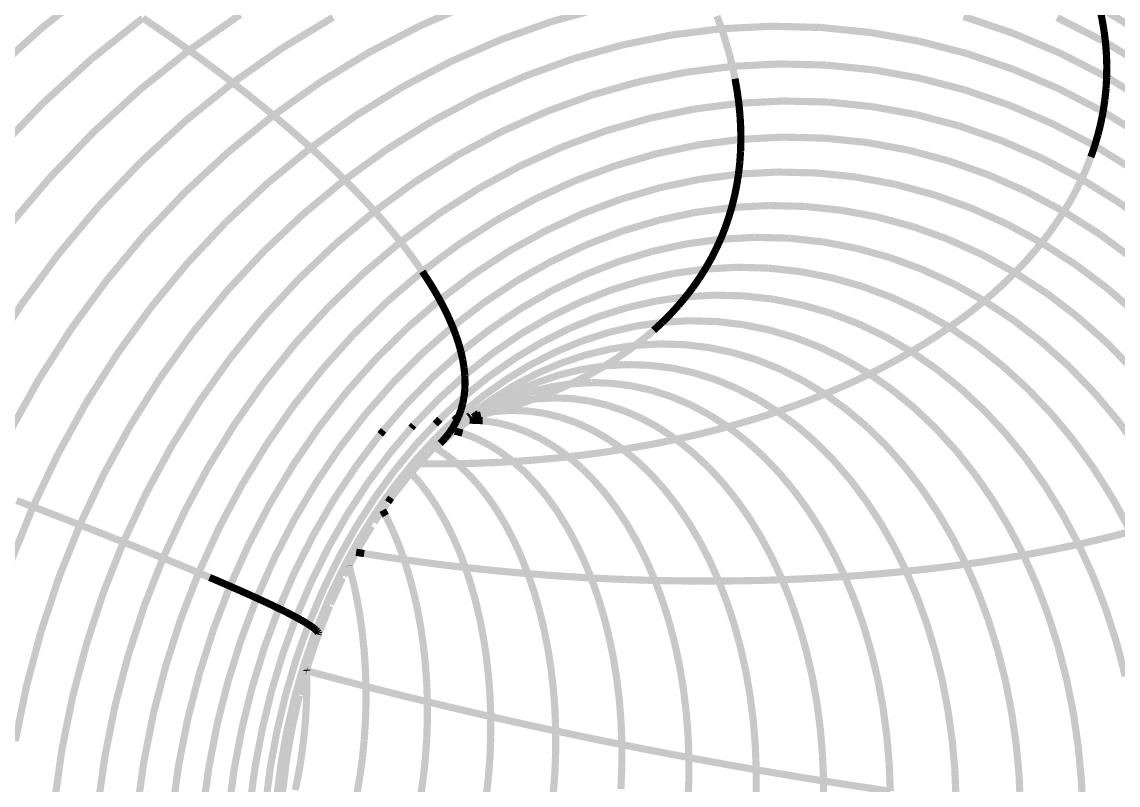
# Model space of a CAD drawing. Extents: x 0 to 350, y 0 to 388.
# Drawn here: x 121 to 244.1, y 210.1 to 295.8 of the extents above; entities that cross this region are included whole.
import ezdxf

# ---------------------------------------------------------------- set-up
doc = ezdxf.new("R2010")
doc.units = 0
doc.layers.get('0').update_dxf_attribs({"linetype": 'CONTINUOUS'})

msp = doc.modelspace()

# ---------------------------------------------------------------- linework, layer by layer
at = {"color": 5, "const_width": 0.8068}
for points in [[(129.101, 299.738), (123.232, 295.097)], [(171.524, 297.844), (165.706, 295.318)], [(145.498, 296.57), (139.758, 292.573)], [(186.189, 297.368), (180.425, 295.774)], [(199.059, 296.409), (199.573, 294.99)], [(242.042, 297.375), (242.322, 296.076)], [(247.492, 294.1), (242.042, 297.375)], [(134.559, 296.186), (128.869, 291.66)], [(134.559, 296.186), (136.323, 294.987)], [(155.92, 296.271), (150.187, 292.801)], [(165.706, 295.318), (160.034, 292.372)], [(180.425, 295.774), (174.749, 293.754)], [(205.164, 295.271), (199.573, 294.99)], [(210.738, 295.132), (205.164, 295.271)], [(232.272, 294.499), (226.759, 296.361)], [(242.708, 293.47), (237.275, 296.238)], [(242.322, 296.076), (242.546, 294.773)], [(123.232, 295.097), (117.649, 290.052)], [(136.323, 294.987), (138.056, 293.781)], [(193.991, 294.288), (188.44, 293.168)], [(199.573, 294.99), (193.991, 294.288)], [(199.573, 294.99), (200.033, 293.575)], [(216.268, 294.572), (210.738, 295.132)], [(221.732, 293.596), (216.268, 294.572)], [(237.643, 292.229), (232.272, 294.499)], [(242.546, 294.773), (242.708, 293.47)], [(138.056, 293.781), (139.758, 292.573)], [(150.187, 292.801), (144.66, 288.924)], [(174.749, 293.754), (169.184, 291.317)], [(188.44, 293.168), (182.948, 291.633)], [(200.033, 293.575), (200.44, 292.166)], [(227.105, 292.213), (221.732, 293.596)], [(242.708, 293.47), (242.813, 292.166)], [(247.944, 290.303), (242.708, 293.47)], [(128.869, 291.66), (123.453, 286.741)], [(139.758, 292.573), (134.258, 288.171)], [(139.758, 292.573), (141.427, 291.358)], [(160.034, 292.372), (154.532, 289.015)], [(182.948, 291.633), (177.54, 289.688)], [(200.44, 292.166), (200.791, 290.765)], [(232.362, 290.424), (227.105, 292.213)], [(242.843, 289.563), (237.643, 292.229)], [(242.813, 292.166), (242.857, 290.864)], [(141.427, 291.358), (143.061, 290.142)], [(169.184, 291.317), (163.761, 288.476)], [(200.791, 290.765), (195.491, 290.09)], [(206.099, 291.036), (200.791, 290.765)], [(200.791, 290.765), (201.088, 289.372)], [(211.391, 290.904), (206.099, 291.036)], [(216.643, 290.369), (211.391, 290.904)], [(221.831, 289.436), (216.643, 290.369)], [(237.482, 288.244), (232.362, 290.424)], [(242.857, 290.864), (242.843, 289.563)], [(143.061, 290.142), (144.66, 288.924)], [(154.532, 289.015), (149.228, 285.265)], [(177.54, 289.688), (172.238, 287.346)], [(190.222, 289.015), (185.009, 287.541)], [(195.491, 290.09), (190.222, 289.015)], [(201.088, 289.372), (201.33, 287.988)], [(226.934, 288.11), (221.831, 289.436)], [(242.843, 289.563), (242.769, 288.264)], [(247.852, 286.511), (242.843, 289.563)], [(134.258, 288.171), (129.024, 283.388)], [(144.66, 288.924), (139.364, 284.656)], [(144.66, 288.924), (146.221, 287.704)], [(163.761, 288.476), (158.499, 285.239)], [(201.33, 287.988), (201.517, 286.615)], [(231.927, 286.398), (226.934, 288.11)], [(242.439, 285.68), (237.482, 288.244)], [(242.769, 288.264), (242.634, 286.97)], [(123.453, 286.741), (118.338, 281.449)], [(146.221, 287.704), (147.745, 286.484)], [(172.238, 287.346), (167.071, 284.612)], [(185.009, 287.541), (179.875, 285.677)], [(201.517, 286.615), (196.505, 285.969)], [(206.538, 286.876), (201.517, 286.615)], [(201.517, 286.615), (201.648, 285.254)], [(211.542, 286.752), (206.538, 286.876)], [(216.509, 286.242), (211.542, 286.752)], [(242.634, 286.97), (242.439, 285.68)], [(147.745, 286.484), (149.228, 285.265)], [(179.875, 285.677), (174.844, 283.429)], [(196.505, 285.969), (191.522, 284.94)], [(221.418, 285.352), (216.509, 286.242)], [(226.245, 284.085), (221.418, 285.352)], [(236.79, 284.309), (231.927, 286.398)], [(242.439, 285.68), (242.186, 284.397)], [(247.217, 282.746), (242.439, 285.68)], [(139.364, 284.656), (134.323, 280.017)], [(149.228, 285.265), (144.144, 281.139)], [(149.228, 285.265), (150.671, 284.048)], [(158.499, 285.239), (153.427, 281.623)], [(167.071, 284.612), (162.059, 281.5)], [(191.522, 284.94), (186.593, 283.53)], [(201.648, 285.254), (201.725, 283.906)], [(230.969, 282.448), (226.245, 284.085)], [(241.5, 281.851), (236.79, 284.309)], [(242.186, 284.397), (241.873, 283.119)], [(129.024, 283.388), (124.08, 278.243)], [(150.671, 284.048), (152.071, 282.834)], [(174.844, 283.429), (169.94, 280.808)], [(186.593, 283.53), (181.74, 281.747)], [(201.725, 283.906), (201.746, 282.571)], [(241.873, 283.119), (241.5, 281.851)], [(153.427, 281.623), (148.566, 277.644)], [(152.071, 282.834), (153.427, 281.623)], [(153.427, 281.623), (154.74, 280.417)], [(181.74, 281.747), (176.984, 279.597)], [(197.025, 281.955), (192.333, 280.972)], [(201.746, 282.571), (197.025, 281.955)], [(201.746, 282.571), (201.712, 281.252)], [(206.474, 282.822), (201.746, 282.571)], [(211.19, 282.703), (206.474, 282.822)], [(215.87, 282.218), (211.19, 282.703)], [(220.494, 281.371), (215.87, 282.218)], [(235.57, 280.451), (230.969, 282.448)], [(241.5, 281.851), (241.069, 280.591)], [(246.039, 279.039), (241.5, 281.851)], [(144.144, 281.139), (139.307, 276.652)], [(154.74, 280.417), (156.006, 279.217)], [(162.059, 281.5), (157.226, 278.023)], [(169.94, 280.808), (165.183, 277.823)], [(192.333, 280.972), (187.69, 279.628)], [(201.712, 281.252), (201.621, 279.949)], [(225.043, 280.163), (220.494, 281.371)], [(240.029, 278.102), (235.57, 280.451)], [(241.069, 280.591), (240.578, 279.341)], [(134.323, 280.017), (129.56, 275.027)], [(156.006, 279.217), (157.226, 278.023)], [(176.984, 279.597), (172.347, 277.092)], [(187.69, 279.628), (183.119, 277.927)], [(201.621, 279.949), (201.476, 278.661)], [(229.496, 278.605), (225.043, 280.163)], [(240.578, 279.341), (240.029, 278.102)], [(124.08, 278.243), (119.45, 272.759)], [(157.226, 278.023), (152.596, 274.197)], [(157.226, 278.023), (158.399, 276.837)], [(183.119, 277.927), (178.641, 275.878)], [(197.047, 278.074), (192.646, 277.14)], [(201.476, 278.661), (197.047, 278.074)], [(201.476, 278.661), (201.276, 277.394)], [(205.913, 278.9), (201.476, 278.661)], [(210.337, 278.788), (205.913, 278.9)], [(214.729, 278.328), (210.337, 278.788)], [(219.068, 277.522), (214.729, 278.328)], [(233.832, 276.701), (229.496, 278.605)], [(240.029, 278.102), (239.422, 276.876)], [(244.325, 275.413), (240.029, 278.102)], [(148.566, 277.644), (143.94, 273.319)], [(158.399, 276.837), (159.523, 275.659)], [(165.183, 277.823), (160.596, 274.49)], [(172.347, 277.092), (167.849, 274.238)], [(192.646, 277.14), (188.291, 275.861)], [(201.276, 277.394), (201.021, 276.144)], [(223.337, 276.375), (219.068, 277.522)], [(238.035, 274.461), (233.832, 276.701)], [(239.422, 276.876), (238.758, 275.661)], [(139.307, 276.652), (134.736, 271.829)], [(159.523, 275.659), (160.596, 274.49)], [(178.641, 275.878), (174.274, 273.488)], [(188.291, 275.861), (184.004, 274.245)], [(201.021, 276.144), (200.711, 274.913)], [(227.517, 274.893), (223.337, 276.375)], [(238.758, 275.661), (238.035, 274.461)], [(129.56, 275.027), (125.1, 269.711)], [(160.596, 274.49), (156.202, 270.823)], [(160.596, 274.49), (161.621, 273.333)], [(167.849, 274.238), (163.514, 271.052)], [(184.004, 274.245), (179.804, 272.296)], [(196.574, 274.356), (192.462, 273.47)], [(200.711, 274.913), (196.574, 274.356)], [(200.711, 274.913), (200.349, 273.704)], [(204.856, 275.139), (200.711, 274.913)], [(208.99, 275.034), (204.856, 275.139)], [(213.094, 274.598), (208.99, 275.034)], [(217.151, 273.834), (213.094, 274.598)], [(231.589, 273.083), (227.517, 274.893)], [(238.035, 274.461), (237.257, 273.276)], [(242.086, 271.898), (238.035, 274.461)], [(248.44, 272.398), (244.325, 275.413)], [(143.94, 273.319), (139.569, 268.668)], [(152.596, 274.197), (148.189, 270.039)], [(161.621, 273.333), (162.594, 272.186)], [(174.274, 273.488), (170.04, 270.769)], [(192.462, 273.47), (188.396, 272.258)], [(200.349, 273.704), (199.931, 272.518)], [(221.142, 272.747), (217.151, 273.834)], [(235.534, 270.954), (231.589, 273.083)], [(237.257, 273.276), (236.423, 272.106)], [(134.736, 271.829), (130.455, 266.689)], [(162.594, 272.186), (163.514, 271.052)], [(179.804, 272.296), (175.709, 270.025)], [(188.396, 272.258), (184.391, 270.725)], [(199.931, 272.518), (199.46, 271.352)], [(225.049, 271.341), (221.142, 272.747)], [(236.423, 272.106), (235.534, 270.954)], [(245.965, 269.021), (242.086, 271.898)], [(156.202, 270.823), (152.02, 266.838)], [(163.514, 271.052), (159.359, 267.546)], [(163.514, 271.052), (164.382, 269.93)], [(170.04, 270.769), (165.957, 267.731)], [(184.391, 270.725), (180.468, 268.877)], [(195.611, 270.826), (191.786, 269.988)], [(199.46, 271.352), (195.611, 270.826)], [(199.46, 271.352), (198.936, 270.213)], [(203.317, 271.566), (199.46, 271.352)], [(207.163, 271.467), (203.317, 271.566)], [(210.983, 271.053), (207.163, 271.467)], [(214.758, 270.331), (210.983, 271.053)], [(228.855, 269.624), (225.049, 271.341)], [(235.534, 270.954), (234.59, 269.819)], [(239.338, 268.515), (235.534, 270.954)], [(125.1, 269.711), (120.96, 264.091)], [(148.189, 270.039), (144.024, 265.569)], [(164.382, 269.93), (165.196, 268.824)], [(175.709, 270.025), (171.738, 267.44)], [(191.786, 269.988), (188.003, 268.843)], [(198.936, 270.213), (198.36, 269.095)], [(218.471, 269.302), (214.758, 270.331)], [(222.11, 267.972), (218.471, 269.302)], [(232.544, 267.604), (228.855, 269.624)], [(234.59, 269.819), (233.594, 268.701)], [(139.569, 268.668), (135.475, 263.712)], [(165.196, 268.824), (165.957, 267.731)], [(180.468, 268.877), (176.644, 266.725)], [(188.003, 268.843), (184.278, 267.393)], [(198.36, 269.095), (197.733, 268.004)], [(201.307, 268.205), (197.733, 268.004)], [(204.87, 268.11), (201.307, 268.205)], [(208.409, 267.72), (204.87, 268.11)], [(233.594, 268.701), (232.544, 267.604)], [(242.981, 265.78), (239.338, 268.515)], [(159.359, 267.546), (155.406, 263.737)], [(165.957, 267.731), (162.046, 264.39)], [(165.957, 267.731), (166.664, 266.654)], [(171.738, 267.44), (167.91, 264.553)], [(184.278, 267.393), (180.629, 265.646)], [(194.167, 267.508), (190.624, 266.718)], [(197.733, 268.004), (194.167, 267.508)], [(197.054, 266.938), (196.325, 265.899)], [(197.733, 268.004), (197.054, 266.938)], [(211.908, 267.038), (208.409, 267.72)], [(215.35, 266.066), (211.908, 267.038)], [(225.653, 266.347), (222.11, 267.972)], [(232.544, 267.604), (231.443, 266.526)], [(236.101, 265.29), (232.544, 267.604)], [(130.455, 266.689), (126.482, 261.255)], [(152.02, 266.838), (148.068, 262.552)], [(166.664, 266.654), (167.314, 265.595)], [(176.644, 266.725), (172.936, 264.273)], [(180.629, 265.646), (177.073, 263.61)], [(187.12, 265.636), (183.671, 264.27)], [(190.624, 266.718), (187.12, 265.636)], [(196.325, 265.899), (195.546, 264.888)], [(218.722, 264.809), (215.35, 266.066)], [(229.088, 264.436), (225.653, 266.347)], [(231.443, 266.526), (230.291, 265.471)], [(246.45, 262.759), (242.981, 265.78)], [(144.024, 265.569), (140.123, 260.805)], [(162.046, 264.39), (158.323, 260.759)], [(167.91, 264.553), (164.241, 261.377)], [(167.314, 265.595), (167.91, 264.553)], [(167.91, 264.553), (168.45, 263.528)], [(192.257, 264.422), (188.988, 263.68)], [(195.546, 264.888), (192.257, 264.422)], [(195.546, 264.888), (194.718, 263.905)], [(198.842, 265.077), (195.546, 264.888)], [(202.131, 264.987), (198.842, 265.077)], [(205.397, 264.619), (202.131, 264.987)], [(208.625, 263.974), (205.397, 264.619)], [(222.008, 263.276), (218.722, 264.809)], [(229.088, 264.436), (227.837, 263.424)], [(230.291, 265.471), (229.088, 264.436)], [(232.399, 262.246), (229.088, 264.436)], [(239.509, 262.695), (236.101, 265.29)], [(120.96, 264.091), (117.162, 258.196)], [(135.475, 263.712), (131.676, 258.476)], [(155.406, 263.737), (151.67, 259.64)], [(168.45, 263.528), (168.934, 262.523)], [(172.936, 264.273), (169.359, 261.538)], [(177.073, 263.61), (173.625, 261.294)], [(183.671, 264.27), (180.292, 262.624)], [(188.988, 263.68), (185.757, 262.662)], [(194.718, 263.905), (193.842, 262.95)], [(211.802, 263.059), (208.625, 263.974)], [(225.192, 261.47), (222.008, 263.276)], [(227.837, 263.424), (226.538, 262.435)], [(148.068, 262.552), (144.365, 257.987)], [(168.934, 262.523), (169.359, 261.538)], [(180.292, 262.624), (176.998, 260.703)], [(185.757, 262.662), (182.576, 261.377)], [(192.918, 262.026), (189.898, 261.589)], [(192.918, 262.026), (191.95, 261.131)], [(193.842, 262.95), (192.918, 262.026)], [(195.947, 262.202), (192.918, 262.026)], [(198.968, 262.115), (195.947, 262.202)], [(201.968, 261.768), (198.968, 262.115)], [(214.915, 261.875), (211.802, 263.059)], [(226.538, 262.435), (225.192, 261.47)], [(235.574, 259.79), (232.399, 262.246)], [(242.752, 259.829), (239.509, 262.695)], [(126.482, 261.255), (122.835, 255.556)], [(140.123, 260.805), (136.503, 255.771)], [(158.323, 260.759), (154.805, 256.855)], [(164.241, 261.377), (160.751, 257.926)], [(169.359, 261.538), (165.935, 258.527)], [(169.359, 261.538), (169.73, 260.572)], [(173.625, 261.294), (170.299, 258.706)], [(176.998, 260.703), (173.805, 258.519)], [(182.576, 261.377), (179.459, 259.828)], [(186.896, 260.892), (183.928, 259.938)], [(189.898, 261.589), (186.896, 260.892)], [(191.95, 261.131), (190.934, 260.267)], [(204.935, 261.163), (201.968, 261.768)], [(207.855, 260.3), (204.935, 261.163)], [(217.946, 260.43), (214.915, 261.875)], [(225.192, 261.47), (223.802, 260.531)], [(228.264, 259.403), (225.192, 261.47)], [(151.67, 259.64), (148.168, 255.276)], [(169.73, 260.572), (170.043, 259.628)], [(170.043, 259.628), (170.299, 258.706)], [(179.459, 259.828), (176.423, 258.021)], [(183.928, 259.938), (181.007, 258.732)], [(190.934, 260.267), (189.875, 259.433)], [(192.644, 259.598), (189.875, 259.433)], [(195.409, 259.515), (192.644, 259.598)], [(198.154, 259.188), (195.409, 259.515)], [(210.716, 259.187), (207.855, 260.3)], [(220.889, 258.728), (217.946, 260.43)], [(222.366, 259.617), (220.889, 258.728)], [(223.802, 260.531), (222.366, 259.617)], [(238.596, 257.077), (235.574, 259.79)], [(245.821, 256.707), (242.752, 259.829)], [(131.676, 258.476), (128.188, 252.98)], [(165.935, 258.527), (162.675, 255.256)], [(170.299, 258.706), (167.115, 255.86)], [(170.299, 258.706), (170.499, 257.808)], [(173.805, 258.519), (170.726, 256.078)], [(181.007, 258.732), (178.146, 257.277)], [(184.365, 258.374), (181.65, 257.479)], [(187.11, 259.026), (184.365, 258.374)], [(189.875, 259.433), (187.11, 259.026)], [(188.771, 258.633), (187.626, 257.863)], [(189.875, 259.433), (188.771, 258.633)], [(200.868, 258.618), (198.154, 259.188)], [(203.542, 257.808), (200.868, 258.618)], [(213.504, 257.827), (210.716, 259.187)], [(220.889, 258.728), (219.367, 257.867)], [(223.723, 256.781), (220.889, 258.728)], [(231.207, 257.084), (228.264, 259.403)], [(144.365, 257.987), (140.928, 253.161)], [(160.751, 257.926), (157.452, 254.215)], [(170.499, 257.808), (170.641, 256.931)], [(176.423, 258.021), (173.478, 255.966)], [(178.146, 257.277), (175.357, 255.582)], [(181.65, 257.479), (178.98, 256.349)], [(186.437, 257.127), (183.919, 256.745)], [(186.437, 257.127), (185.21, 256.423)], [(187.626, 257.863), (186.437, 257.127)], [(188.962, 257.278), (186.437, 257.127)], [(191.48, 257.198), (188.962, 257.278)], [(193.982, 256.891), (191.48, 257.198)], [(206.16, 256.76), (203.542, 257.808)], [(216.207, 256.226), (213.504, 257.827)], [(217.807, 257.033), (216.207, 256.226)], [(219.367, 257.867), (217.807, 257.033)], [(234.01, 254.522), (231.207, 257.084)], [(241.455, 254.121), (238.596, 257.077)], [(136.503, 255.771), (134.156, 252.042)], [(154.805, 256.855), (151.509, 252.696)], [(167.115, 255.86), (164.083, 252.768)], [(170.726, 256.078), (167.776, 253.395)], [(170.641, 256.931), (170.726, 256.078)], [(173.478, 255.966), (170.641, 253.67)], [(170.726, 256.078), (170.754, 255.251)], [(178.98, 256.349), (176.363, 254.987)], [(181.419, 256.136), (178.945, 255.301)], [(183.919, 256.745), (181.419, 256.136)], [(185.21, 256.423), (183.942, 255.753)], [(196.457, 256.354), (193.982, 256.891)], [(198.894, 255.593), (196.457, 256.354)], [(208.712, 255.483), (206.16, 256.76)], [(216.207, 256.226), (214.57, 255.448)], [(218.815, 254.393), (216.207, 256.226)], [(226.442, 254.594), (223.723, 256.781)], [(122.835, 255.556), (119.532, 249.614)], [(148.168, 255.276), (144.92, 250.665)], [(162.675, 255.256), (159.593, 251.739)], [(170.754, 255.251), (170.725, 254.448)], [(175.357, 255.582), (172.653, 253.651)], [(176.363, 254.987), (173.813, 253.398)], [(178.945, 255.301), (176.512, 254.244)], [(180.351, 254.761), (178.081, 254.193)], [(182.637, 255.116), (180.351, 254.761)], [(182.637, 255.116), (181.295, 254.513)], [(183.942, 255.753), (182.637, 255.116)], [(184.929, 255.256), (182.637, 255.116)], [(187.216, 255.18), (184.929, 255.256)], [(189.487, 254.889), (187.216, 255.18)], [(191.735, 254.385), (189.487, 254.889)], [(201.281, 254.61), (198.894, 255.593)], [(203.608, 253.41), (201.281, 254.61)], [(211.187, 253.979), (208.712, 255.483)], [(212.896, 254.698), (211.187, 253.979)], [(214.57, 255.448), (212.896, 254.698)], [(229.031, 252.18), (226.442, 254.594)], [(157.452, 254.215), (154.361, 250.263)], [(167.776, 253.395), (164.969, 250.478)], [(170.641, 253.67), (167.921, 251.145)], [(172.653, 253.651), (170.048, 251.496)], [(170.641, 253.67), (170.499, 252.92)], [(170.725, 254.448), (170.641, 253.67)], [(173.813, 253.398), (171.341, 251.59)], [(175.836, 253.413), (173.629, 252.425)], [(176.512, 254.244), (174.129, 252.969)], [(178.081, 254.193), (175.836, 253.413)], [(178.503, 253.41), (176.434, 253.081)], [(178.503, 253.41), (177.057, 252.911)], [(179.917, 253.945), (178.503, 253.41)], [(180.577, 253.54), (178.503, 253.41)], [(181.295, 254.513), (179.917, 253.945)], [(182.646, 253.467), (180.577, 253.54)], [(184.704, 253.191), (182.646, 253.467)], [(193.948, 253.669), (191.735, 254.385)], [(196.117, 252.747), (193.948, 253.669)], [(205.865, 251.999), (203.608, 253.41)], [(211.187, 253.979), (209.445, 253.289)], [(213.575, 252.257), (211.187, 253.979)], [(221.316, 252.337), (218.815, 254.393)], [(236.663, 251.73), (234.01, 254.522)], [(244.136, 250.935), (241.455, 254.121)], [(128.188, 252.98), (125.028, 247.253)], [(140.928, 253.161), (137.773, 248.098)], [(151.509, 252.696), (148.449, 248.301)], [(164.083, 252.768), (161.616, 249.906)], [(170.301, 252.195), (170.048, 251.496)], [(170.499, 252.92), (170.301, 252.195)], [(173.629, 252.425), (172.087, 251.576)], [(174.129, 252.969), (172.324, 251.813)], [(174.381, 252.552), (172.887, 252.016)], [(175.579, 252.447), (174.068, 252.018)], [(175.941, 252.137), (174.068, 252.018)], [(176.434, 253.081), (174.381, 252.552)], [(177.057, 252.911), (175.579, 252.447)], [(177.81, 252.065), (175.941, 252.137)], [(179.666, 251.806), (177.81, 252.065)], [(186.738, 252.717), (184.704, 253.191)], [(188.742, 252.046), (186.738, 252.717)], [(198.231, 251.622), (196.117, 252.747)], [(207.67, 252.629), (205.865, 251.999)], [(209.445, 253.289), (207.67, 252.629)], [(215.865, 250.325), (213.575, 252.257)], [(223.697, 250.066), (221.316, 252.337)], [(231.482, 249.548), (229.031, 252.18)], [(134.156, 252.042), (133.179, 250.489)], [(159.593, 251.739), (156.708, 247.992)], [(167.921, 251.145), (167.41, 250.603)], [(169.523, 250.999), (167.551, 249.126)], [(171.047, 251.34), (168.959, 249.569)], [(170.048, 251.496), (169.528, 251.001)], [(171.505, 251.255), (169.557, 249.79)], [(170.048, 251.496), (169.74, 250.826)], [(171.156, 251.433), (171.126, 251.408)], [(171.341, 251.59), (171.165, 251.44)], [(172.738, 250.982), (171.268, 251.041)], [(171.807, 251.482), (171.663, 251.375)], [(172.025, 251.622), (171.807, 251.482)], [(172.529, 251.624), (171.961, 251.495)], [(172.28, 251.786), (172.051, 251.638)], [(174.068, 252.018), (172.388, 251.743)], [(174.068, 252.018), (172.529, 251.624)], [(174.413, 250.737), (172.738, 250.982)], [(181.504, 251.36), (179.666, 251.806)], [(183.312, 250.729), (181.504, 251.36)], [(190.705, 251.181), (188.742, 252.046)], [(192.619, 250.124), (190.705, 251.181)], [(200.283, 250.299), (198.231, 251.622)], [(202.171, 250.833), (200.283, 250.299)], [(204.031, 251.401), (202.171, 250.833)], [(205.865, 251.999), (204.031, 251.401)], [(208.044, 250.384), (205.865, 251.999)], [(239.15, 248.721), (236.663, 251.73)], [(246.63, 247.533), (244.136, 250.935)], [(133.179, 250.489), (130.168, 244.982)], [(144.92, 250.665), (141.937, 245.825)], [(154.361, 250.263), (151.492, 246.085)], [(161.607, 249.893), (161.218, 249.443)], [(164.696, 250.155), (162.318, 247.343)], [(164.969, 250.478), (164.699, 250.158)], [(167.403, 250.595), (165.333, 248.401)], [(169.46, 249.706), (167.755, 248.22)], [(169.376, 250.184), (168.959, 249.569)], [(169.74, 250.826), (169.376, 250.184)], [(170.473, 249.585), (169.605, 249.816)], [(176.069, 250.315), (174.413, 250.737)], [(177.701, 249.721), (176.069, 250.315)], [(179.299, 248.955), (177.701, 249.721)], [(185.086, 249.916), (183.312, 250.729)], [(186.815, 248.923), (185.086, 249.916)], [(194.478, 248.883), (192.619, 250.124)], [(198.37, 249.794), (196.435, 249.323)], [(200.283, 250.299), (198.37, 249.794)], [(202.262, 248.783), (200.283, 250.299)], [(210.133, 248.57), (208.044, 250.384)], [(218.047, 248.192), (215.865, 250.325)], [(225.95, 247.589), (223.697, 250.066)], [(161.218, 249.443), (158.535, 245.901)], [(165.333, 248.401), (162.888, 245.451)], [(167.551, 249.126), (165.176, 246.549)], [(168.959, 249.569), (166.677, 247.347)], [(168.487, 248.984), (167.963, 248.427)], [(168.959, 249.569), (168.487, 248.984)], [(171.943, 249.024), (170.473, 249.585)], [(173.385, 248.303), (171.943, 249.024)], [(180.859, 248.024), (179.299, 248.955)], [(188.494, 247.759), (186.815, 248.923)], [(192.501, 248.476), (190.506, 248.1)], [(194.478, 248.883), (192.501, 248.476)], [(196.435, 249.323), (194.478, 248.883)], [(196.271, 247.461), (194.478, 248.883)], [(204.159, 247.084), (202.262, 248.783)], [(212.123, 246.57), (210.133, 248.57)], [(233.78, 246.712), (231.482, 249.548)], [(241.465, 245.507), (239.15, 248.721)], [(125.028, 247.253), (122.213, 241.318)], [(137.773, 248.098), (134.916, 242.822)], [(148.449, 248.301), (145.639, 243.689)], [(156.708, 247.992), (154.027, 244.033)], [(162.318, 247.343), (159.833, 244.002)], [(166.677, 247.347), (164.505, 244.931)], [(168.652, 247.125), (167.447, 247.913)], [(174.792, 247.424), (173.385, 248.303)], [(176.157, 246.393), (174.792, 247.424)], [(182.374, 246.928), (180.859, 248.024)], [(184.427, 247.172), (182.374, 246.928)], [(186.466, 247.449), (184.427, 247.172)], [(188.494, 247.759), (186.466, 247.449)], [(190.506, 248.1), (188.494, 247.759)], [(190.114, 246.425), (188.494, 247.759)], [(197.991, 245.868), (196.271, 247.461)], [(220.111, 245.867), (218.047, 248.192)], [(228.065, 244.922), (225.95, 247.589)], [(151.492, 246.085), (148.857, 241.701)], [(165.176, 246.549), (162.932, 243.778)], [(165.695, 246.149), (165.687, 246.149)], [(167.79, 246.134), (165.695, 246.149)], [(169.886, 246.151), (167.79, 246.134)], [(169.886, 246.151), (168.652, 247.125)], [(171.979, 246.199), (169.886, 246.151)], [(171.076, 245.035), (169.886, 246.151)], [(174.071, 246.279), (171.979, 246.199)], [(176.157, 246.393), (174.071, 246.279)], [(178.237, 246.538), (176.157, 246.393)], [(177.475, 245.212), (176.157, 246.393)], [(180.309, 246.717), (178.237, 246.538)], [(182.374, 246.928), (180.309, 246.717)], [(183.834, 245.675), (182.374, 246.928)], [(191.669, 244.93), (190.114, 246.425)], [(205.969, 245.205), (204.159, 247.084)], [(214.007, 244.387), (212.123, 246.57)], [(235.919, 243.683), (233.78, 246.712)], [(130.168, 244.982), (127.484, 239.279)], [(141.937, 245.825), (139.234, 240.782)], [(158.535, 245.901), (156.043, 242.157)], [(162.888, 245.451), (160.598, 242.307)], [(164.505, 244.931), (162.453, 242.335)], [(165.717, 243.954), (164.736, 245.074)], [(172.22, 243.786), (171.076, 245.035)], [(178.74, 243.889), (177.475, 245.212)], [(185.237, 244.27), (183.834, 245.675)], [(193.15, 243.279), (191.669, 244.93)], [(199.63, 244.107), (197.991, 245.868)], [(207.681, 243.16), (205.969, 245.205)], [(222.049, 243.36), (220.111, 245.867)], [(230.034, 242.072), (228.065, 244.922)], [(243.596, 242.105), (241.465, 245.507)], [(145.639, 243.689), (143.094, 238.882)], [(154.027, 244.033), (151.568, 239.878)], [(159.833, 244.002), (157.526, 240.472)], [(162.932, 243.778), (160.828, 240.826)], [(166.707, 242.645), (165.717, 243.954)], [(173.31, 242.407), (172.22, 243.786)], [(179.947, 242.43), (178.74, 243.889)], [(186.574, 242.719), (185.237, 244.27)], [(201.182, 242.19), (199.63, 244.107)], [(215.776, 242.036), (214.007, 244.387)], [(237.889, 240.476), (235.919, 243.683)], [(134.916, 242.822), (132.366, 237.353)], [(160.598, 242.307), (158.47, 238.985)], [(162.453, 242.335), (162.099, 241.824)], [(167.644, 241.221), (166.707, 242.645)], [(174.342, 240.905), (173.31, 242.407)], [(181.089, 240.838), (179.947, 242.43)], [(187.84, 241.028), (186.574, 242.719)], [(194.553, 241.479), (193.15, 243.279)], [(209.291, 240.955), (207.681, 243.16)], [(223.853, 240.683), (222.049, 243.36)], [(122.213, 241.318), (119.751, 235.206)], [(120.374, 242.022), (122.213, 241.318)], [(122.213, 241.318), (124.011, 240.626)], [(148.857, 241.701), (146.47, 237.133)], [(156.043, 242.157), (153.756, 238.23)], [(162.02, 241.711), (160.53, 239.568)], [(168.526, 239.686), (167.644, 241.221)], [(189.031, 239.208), (187.84, 241.028)], [(195.872, 239.54), (194.553, 241.479)], [(202.64, 240.123), (201.182, 242.19)], [(217.423, 239.524), (215.776, 242.036)], [(231.847, 239.054), (230.034, 242.072)], [(245.535, 238.528), (243.596, 242.105)], [(124.011, 240.626), (125.768, 239.947)], [(125.768, 239.947), (127.484, 239.279)], [(139.234, 240.782), (136.824, 235.556)], [(151.568, 239.878), (149.338, 235.547)], [(157.526, 240.472), (155.408, 236.768)], [(160.828, 240.826), (158.877, 237.706)], [(161.838, 240.32), (161.505, 240.925)], [(162.589, 238.759), (161.838, 240.32)], [(175.314, 239.285), (174.342, 240.905)], [(182.164, 239.124), (181.089, 240.838)], [(203.998, 237.915), (202.64, 240.123)], [(210.788, 238.601), (209.291, 240.955)], [(225.515, 237.848), (223.853, 240.683)], [(239.681, 237.104), (237.889, 240.476)], [(127.484, 239.279), (125.138, 233.402)], [(127.484, 239.279), (129.157, 238.624)], [(129.157, 238.624), (130.784, 237.982)], [(143.094, 238.882), (140.825, 233.901)], [(158.47, 238.985), (156.518, 235.499)], [(160.273, 239.143), (158.746, 236.642)], [(163.282, 237.107), (162.589, 238.759)], [(169.347, 238.048), (168.526, 239.686)], [(176.22, 237.557), (175.314, 239.285)], [(183.165, 237.294), (182.164, 239.124)], [(190.139, 237.264), (189.031, 239.208)], [(197.099, 237.469), (195.872, 239.54)], [(212.168, 236.106), (210.788, 238.601)], [(218.94, 236.864), (217.423, 239.524)], [(233.498, 235.882), (231.847, 239.054)], [(245.535, 238.528), (243.623, 238.031)], [(132.366, 237.353), (130.138, 231.721)], [(130.784, 237.982), (132.366, 237.353)], [(132.366, 237.353), (133.901, 236.74)], [(153.756, 238.23), (151.682, 234.135)], [(158.877, 237.706), (157.084, 234.432)], [(170.105, 236.314), (169.347, 238.048)], [(177.055, 235.729), (176.22, 237.557)], [(184.088, 235.356), (183.165, 237.294)], [(198.232, 235.277), (197.099, 237.469)], [(205.249, 235.577), (203.998, 237.915)], [(227.028, 234.867), (225.515, 237.848)], [(241.672, 237.556), (239.681, 237.104)], [(243.623, 238.031), (241.672, 237.556)], [(133.901, 236.74), (135.387, 236.141)], [(135.387, 236.141), (136.824, 235.556)], [(146.47, 237.133), (144.34, 232.399)], [(155.408, 236.768), (153.487, 232.905)], [(158.578, 236.327), (157.107, 233.572)], [(159.421, 236.057), (158.519, 236.208)], [(161.658, 235.702), (159.421, 236.057)], [(163.914, 235.369), (163.282, 237.107)], [(170.797, 234.491), (170.105, 236.314)], [(191.161, 235.205), (190.139, 237.264)], [(213.425, 233.485), (212.168, 236.106)], [(220.321, 234.068), (218.94, 236.864)], [(235.592, 236.266), (233.498, 235.882)], [(237.654, 236.673), (235.592, 236.266)], [(239.681, 237.104), (237.654, 236.673)], [(241.289, 233.582), (239.681, 237.104)], [(136.824, 235.556), (134.716, 230.174)], [(136.824, 235.556), (138.209, 234.988)], [(138.209, 234.988), (139.543, 234.437)], [(149.338, 235.547), (147.35, 231.06)], [(156.518, 235.499), (154.748, 231.865)], [(163.914, 235.369), (161.658, 235.702)], [(166.19, 235.056), (163.914, 235.369)], [(164.483, 233.555), (163.914, 235.369)], [(168.486, 234.763), (166.19, 235.056)], [(177.815, 233.806), (177.055, 235.729)], [(184.93, 233.32), (184.088, 235.356)], [(192.095, 233.04), (191.161, 235.205)], [(199.263, 232.973), (198.232, 235.277)], [(206.39, 233.12), (205.249, 235.577)], [(227.028, 234.867), (224.816, 234.578)], [(229.213, 235.181), (227.028, 234.867)], [(228.385, 231.756), (227.028, 234.867)], [(231.37, 235.52), (229.213, 235.181)], [(233.498, 235.882), (231.37, 235.52)], [(234.978, 232.567), (233.498, 235.882)], [(140.825, 233.901), (138.839, 228.771)], [(139.543, 234.437), (140.825, 233.901)], [(140.825, 233.901), (142.051, 233.383)], [(151.682, 234.135), (149.831, 229.893)], [(157.084, 234.432), (155.459, 231.018)], [(157.733, 234.691), (157.728, 234.713)], [(158.199, 232.886), (157.733, 234.691)], [(170.797, 234.491), (168.486, 234.763)], [(173.123, 234.242), (170.797, 234.491)], [(171.418, 232.588), (170.797, 234.491)], [(175.463, 234.013), (173.123, 234.242)], [(177.815, 233.806), (175.463, 234.013)], [(180.178, 233.621), (177.815, 233.806)], [(178.5, 231.798), (177.815, 233.806)], [(182.55, 233.459), (180.178, 233.621)], [(215.742, 233.655), (213.425, 233.485)], [(218.041, 233.849), (215.742, 233.655)], [(220.321, 234.068), (218.041, 233.849)], [(222.58, 234.311), (220.321, 234.068)], [(221.561, 231.148), (220.321, 234.068)], [(224.816, 234.578), (222.58, 234.311)], [(125.138, 233.402), (123.14, 227.382)], [(142.051, 233.383), (143.224, 232.883)], [(144.34, 232.399), (142.478, 227.522)], [(143.224, 232.883), (144.34, 232.399)], [(144.34, 232.399), (145.401, 231.935)], [(153.487, 232.905), (151.775, 228.903)], [(156.997, 233.332), (155.623, 230.372)], [(158.601, 231.023), (158.199, 232.886)], [(164.987, 231.673), (164.483, 233.555)], [(171.968, 230.613), (171.418, 232.588)], [(184.93, 233.32), (182.55, 233.459)], [(187.314, 233.204), (184.93, 233.32)], [(185.686, 231.194), (184.93, 233.32)], [(189.703, 233.11), (187.314, 233.204)], [(192.095, 233.04), (189.703, 233.11)], [(194.485, 232.995), (192.095, 233.04)], [(192.931, 230.78), (192.095, 233.04)], [(196.876, 232.971), (194.485, 232.995)], [(199.263, 232.973), (196.876, 232.971)], [(201.646, 232.997), (199.263, 232.973)], [(200.19, 230.565), (199.263, 232.973)], [(204.021, 233.047), (201.646, 232.997)], [(206.39, 233.12), (204.021, 233.047)], [(208.748, 233.218), (206.39, 233.12)], [(207.414, 230.553), (206.39, 233.12)], [(211.093, 233.339), (208.748, 233.218)], [(213.425, 233.485), (211.093, 233.339)], [(214.554, 230.747), (213.425, 233.485)], [(236.281, 229.128), (234.978, 232.567)], [(242.704, 229.927), (241.289, 233.582)], [(130.138, 231.721), (128.24, 225.95)], [(145.401, 231.935), (146.404, 231.489)], [(146.404, 231.489), (147.35, 231.06)], [(154.748, 231.865), (153.169, 228.098)], [(165.421, 229.731), (164.987, 231.673)], [(179.105, 229.713), (178.5, 231.798)], [(186.353, 228.985), (185.686, 231.194)], [(222.654, 228.116), (221.561, 231.148)], [(229.581, 228.524), (228.385, 231.756)], [(134.716, 230.174), (132.921, 224.657)], [(147.35, 231.06), (145.609, 226.438)], [(147.35, 231.06), (148.235, 230.652)], [(149.831, 229.893), (148.214, 225.521)], [(148.235, 230.652), (149.064, 230.262)], [(149.064, 230.262), (149.831, 229.893)], [(149.831, 229.893), (150.54, 229.543)], [(155.459, 231.018), (154.01, 227.482)], [(155.553, 230.196), (154.298, 227.055)], [(158.94, 229.111), (158.601, 231.023)], [(172.443, 228.574), (171.968, 230.613)], [(193.671, 228.433), (192.931, 230.78)], [(201.007, 228.067), (200.19, 230.565)], [(208.317, 227.889), (207.414, 230.553)], [(215.549, 227.904), (214.554, 230.747)], [(243.924, 226.153), (242.704, 229.927)], [(138.839, 228.771), (137.147, 223.514)], [(151.775, 228.903), (150.275, 224.78)], [(150.54, 229.543), (151.187, 229.213)], [(151.187, 229.213), (151.775, 228.903)], [(151.775, 228.903), (152.301, 228.615)], [(159.212, 227.157), (158.94, 229.111)], [(165.788, 227.737), (165.421, 229.731)], [(179.627, 227.564), (179.105, 229.713)], [(186.931, 226.707), (186.353, 228.985)], [(237.404, 225.578), (236.281, 229.128)], [(142.478, 227.522), (140.891, 222.526)], [(153.169, 228.098), (151.787, 224.218)], [(152.301, 228.615), (152.765, 228.346)], [(154.01, 227.482), (152.74, 223.836)], [(152.765, 228.346), (153.169, 228.098)], [(153.169, 228.098), (153.511, 227.873)], [(153.511, 227.873), (153.79, 227.667)], [(153.79, 227.667), (154.01, 227.482)], [(154.01, 227.482), (154.167, 227.318)], [(166.081, 225.699), (165.788, 227.737)], [(172.842, 226.482), (172.443, 228.574)], [(180.066, 225.355), (179.627, 227.564)], [(194.309, 226.012), (193.671, 228.433)], [(201.713, 225.487), (201.007, 228.067)], [(209.097, 225.139), (208.317, 227.889)], [(216.407, 224.97), (215.549, 227.904)], [(223.596, 224.985), (222.654, 228.116)], [(230.612, 225.188), (229.581, 228.524)], [(123.14, 227.382), (121.5, 221.244)], [(145.609, 226.438), (144.126, 221.699)], [(154.26, 226.944), (153.137, 223.636)], [(154.167, 227.318), (154.263, 227.177)], [(154.263, 227.177), (154.298, 227.055)], [(154.298, 227.055), (154.271, 226.955)], [(159.419, 225.171), (159.212, 227.157)], [(173.163, 224.343), (172.842, 226.482)], [(187.415, 224.367), (186.931, 226.707)], [(128.24, 225.95), (126.683, 220.067)], [(148.214, 225.521), (146.834, 221.041)], [(159.556, 223.162), (159.419, 225.171)], [(166.303, 223.628), (166.081, 225.699)], [(180.418, 223.099), (180.066, 225.355)], [(194.842, 223.525), (194.309, 226.012)], [(202.303, 222.838), (201.713, 225.487)], [(209.747, 222.313), (209.097, 225.139)], [(217.124, 221.957), (216.407, 224.97)], [(224.383, 221.772), (223.596, 224.985)], [(231.473, 221.764), (230.612, 225.188)], [(238.341, 221.932), (237.404, 225.578)], [(244.941, 222.278), (243.924, 226.153)], [(132.921, 224.657), (131.446, 219.034)], [(150.275, 224.78), (148.997, 220.553)], [(151.787, 224.218), (150.609, 220.241)], [(152.74, 223.836), (151.658, 220.1)], [(173.404, 222.169), (173.163, 224.343)], [(187.802, 221.976), (187.415, 224.367)], [(137.147, 223.514), (135.757, 218.153)], [(140.891, 222.526), (139.586, 217.43)], [(153.13, 223.607), (152.174, 220.222)], [(152.984, 222.891), (152.949, 222.901)], [(152.984, 222.891), (152.98, 223.013)], [(155.167, 222.302), (152.984, 222.891)], [(152.987, 220.929), (152.984, 222.891)], [(159.625, 221.137), (159.556, 223.162)], [(166.45, 221.532), (166.303, 223.628)], [(180.682, 220.804), (180.418, 223.099)], [(195.271, 220.984), (194.842, 223.525)], [(202.776, 220.132), (202.303, 222.838)], [(144.126, 221.699), (142.907, 216.869)], [(157.382, 221.718), (155.167, 222.302)], [(159.625, 221.137), (157.382, 221.718)], [(166.525, 219.42), (166.45, 221.532)], [(173.564, 219.968), (173.404, 222.169)], [(188.093, 219.545), (187.802, 221.976)], [(210.268, 219.428), (209.747, 222.313)], [(217.697, 218.878), (217.124, 221.957)], [(225.012, 218.488), (224.383, 221.772)], [(232.16, 218.263), (231.473, 221.764)], [(239.089, 218.205), (238.341, 221.932)], [(121.5, 221.244), (120.226, 215.017)], [(126.683, 220.067), (125.47, 214.098)], [(146.834, 221.041), (145.699, 216.473)], [(148.997, 220.553), (147.946, 216.245)], [(150.609, 220.241), (149.638, 216.183)], [(151.658, 220.1), (150.768, 216.289)], [(152.149, 220.132), (151.335, 216.556)], [(152.925, 218.969), (152.987, 220.929)], [(161.899, 220.559), (159.625, 221.137)], [(159.626, 219.105), (159.626, 221.137)], [(164.199, 219.987), (161.899, 220.559)], [(180.858, 218.482), (180.682, 220.804)], [(195.592, 218.4), (195.271, 220.984)], [(203.13, 217.38), (202.776, 220.132)], [(131.446, 219.034), (130.298, 213.327)], [(152.801, 217.019), (152.925, 218.969)], [(159.559, 217.075), (159.626, 219.105)], [(166.525, 219.42), (164.199, 219.987)], [(166.523, 217.3), (166.525, 219.42)], [(168.874, 218.857), (166.525, 219.42)], [(171.249, 218.301), (168.874, 218.857)], [(173.644, 217.751), (173.564, 219.968)], [(188.286, 217.084), (188.093, 219.545)], [(210.658, 216.493), (210.268, 219.428)], [(218.124, 215.746), (217.697, 218.878)], [(135.757, 218.153), (134.674, 212.713)], [(173.644, 217.751), (171.249, 218.301)], [(173.641, 215.525), (173.644, 217.751)], [(176.059, 217.206), (173.644, 217.751)], [(180.943, 216.141), (180.858, 218.482)], [(195.803, 215.784), (195.592, 218.4)], [(225.48, 215.148), (225.012, 218.488)], [(232.669, 214.702), (232.16, 218.263)], [(239.645, 214.416), (239.089, 218.205)], [(139.586, 217.43), (138.569, 212.258)], [(142.907, 216.869), (141.956, 211.966)], [(145.699, 216.473), (144.814, 211.836)], [(151.335, 216.556), (150.701, 212.927)], [(152.612, 215.09), (152.801, 217.019)], [(159.424, 215.057), (159.559, 217.075)], [(166.449, 215.184), (166.523, 217.3)], [(178.493, 216.67), (176.059, 217.206)], [(180.943, 216.141), (178.493, 216.67)], [(188.378, 214.603), (188.286, 217.084)], [(203.361, 214.594), (203.13, 217.38)], [(210.913, 213.52), (210.658, 216.493)], [(147.946, 216.245), (147.126, 211.869)], [(149.638, 216.183), (148.882, 212.065)], [(150.768, 216.289), (150.074, 212.419)], [(166.3, 213.078), (166.449, 215.184)], [(173.559, 213.303), (173.641, 215.525)], [(180.939, 213.793), (180.943, 216.141)], [(183.408, 215.62), (180.943, 216.141)], [(185.888, 215.108), (183.408, 215.62)], [(195.905, 213.148), (195.803, 215.784)], [(218.404, 212.576), (218.124, 215.746)], [(225.785, 211.766), (225.48, 215.148)], [(125.47, 214.098), (124.609, 208.07)], [(152.362, 213.188), (152.612, 215.09)], [(159.221, 213.058), (159.424, 215.057)], [(188.378, 214.603), (185.888, 215.108)], [(188.372, 212.115), (188.378, 214.603)], [(190.879, 214.109), (188.378, 214.603)], [(193.389, 213.624), (190.879, 214.109)], [(203.472, 211.785), (203.361, 214.594)], [(233.003, 211.099), (232.669, 214.702)], [(240.005, 210.579), (239.645, 214.416)], [(130.298, 213.327), (129.48, 207.566)], [(134.674, 212.713), (133.902, 207.22)], [(150.701, 212.927), (150.246, 209.259)], [(152.05, 211.322), (152.362, 213.188)], [(158.951, 211.089), (159.221, 213.058)], [(166.078, 210.993), (166.3, 213.078)], [(173.395, 211.092), (173.559, 213.303)], [(180.846, 211.448), (180.939, 213.793)], [(195.905, 213.148), (193.389, 213.624)], [(195.895, 210.502), (195.905, 213.148)], [(198.425, 212.682), (195.905, 213.148)], [(200.948, 212.228), (198.425, 212.682)], [(211.033, 210.526), (210.913, 213.52)], [(138.569, 212.258), (137.844, 207.036)], [(141.956, 211.966), (141.278, 207.013)], [(144.814, 211.836), (144.183, 207.152)], [(147.126, 211.869), (146.542, 207.451)], [(148.882, 212.065), (148.342, 207.905)], [(150.074, 212.419), (149.578, 208.51)], [(180.662, 209.115), (180.846, 211.448)], [(188.266, 209.629), (188.372, 212.115)], [(203.472, 211.785), (200.948, 212.228)], [(203.46, 208.967), (203.472, 211.785)], [(205.996, 211.352), (203.472, 211.785)], [(218.535, 209.381), (218.404, 212.576)], [(225.927, 208.357), (225.785, 211.766)], [(151.678, 209.5), (152.05, 211.322)], [(158.616, 209.157), (158.951, 211.089)], [(165.785, 208.938), (166.078, 210.993)], [(173.149, 208.904), (173.395, 211.092)], [(195.776, 207.859), (195.895, 210.502)], [(208.516, 210.934), (205.996, 211.352)], [(211.033, 210.526), (208.516, 210.934)], [(211.018, 207.52), (211.033, 210.526)], [(213.542, 210.13), (211.033, 210.526)], [(233.156, 207.465), (233.003, 211.099)], [(240.17, 206.713), (240.005, 210.579)], [(216.043, 209.749), (213.542, 210.13)], [(218.535, 209.381), (216.043, 209.749)]]:
    msp.add_lwpolyline(points, dxfattribs=at)

doc.saveas('drawing.dxf')
